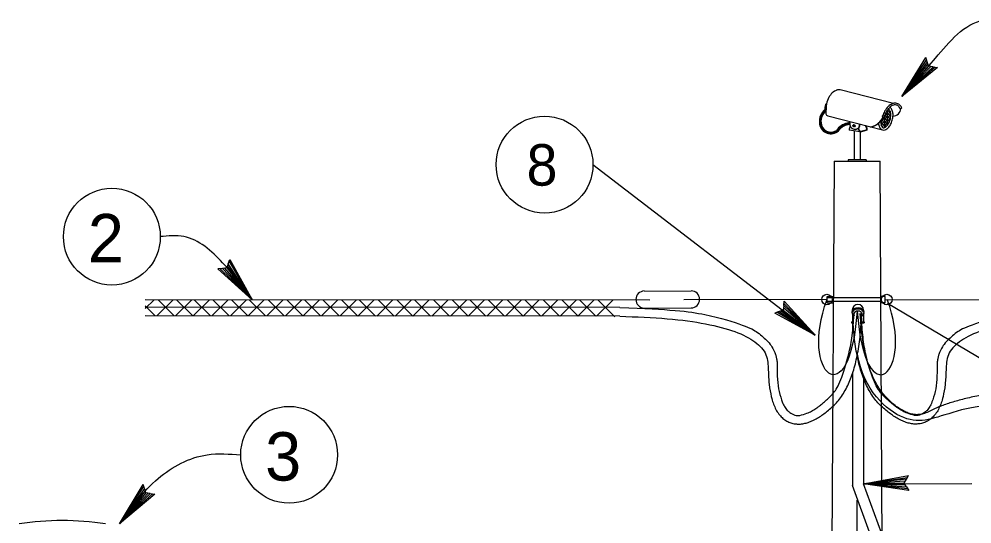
# Model space of a CAD drawing. Extents: x -893 to 867, y -474 to 712.
# Drawn here: x 193.8 to 331.6, y 110.5 to 183.5 of the extents above; entities that cross this region are included whole.
import ezdxf

# ---------------------------------------------------------------- set-up
doc = ezdxf.new("R2010")
doc.units = 0
for name, color, linetype in [('212 Leaders and Dim Lines', 7, 'Continuous'), ('214 Text and Titles', 7, 'Continuous'), ('221 Structural Steel', 7, 'Continuous'), ('226 Not Assigned', 7, 'Continuous'), ('227 Not Assigned', 7, 'Continuous'), ('230 Wood', 7, 'Continuous'), ('254 Not Assigned', 7, 'Continuous')]:
    doc.layers.add(name, color=color, linetype=linetype)

msp = doc.modelspace()

# ---------------------------------------------------------------- linework, layer by layer
at = {"layer": '212 Leaders and Dim Lines'}
for p, q in [((321.47, 172.25), (324.97, 177.91)), ((325.16, 177.29), (324.97, 177.91)), ((321.47, 172.25), (325.07, 177.6)), ((325.16, 177.29), (321.47, 172.25)), ((325.26, 176.98), (321.47, 172.25)), ((325.35, 176.67), (321.47, 172.25)), ((321.47, 172.25), (325.67, 176.62)), ((321.47, 172.25), (325.99, 176.57)), ((326.3, 176.51), (321.47, 172.25)), ((326.62, 176.46), (321.47, 172.25)), ((325.35, 176.67), (325.16, 177.29)), ((325.99, 176.57), (325.35, 176.67)), ((325.99, 176.57), (326.62, 176.46)), ((276.82, 162.42), (308.95, 137.76)), ((223.87, 147.49), (223.23, 147.41)), ((223.55, 147.45), (227.54, 142.88)), ((224.09, 148.09), (223.87, 147.49)), ((223.87, 147.49), (227.54, 142.88)), ((227.54, 142.88), (223.98, 147.79)), ((224.09, 148.09), (224.3, 148.7)), ((227.54, 142.88), (224.09, 148.09)), ((224.2, 148.4), (227.54, 142.88)), ((224.3, 148.7), (227.54, 142.88)), ((223.23, 147.41), (222.59, 147.33)), ((227.54, 142.88), (222.59, 147.33)), ((227.54, 142.88), (222.91, 147.37)), ((223.23, 147.41), (227.54, 142.88)), ((304.4, 142.04), (304.32, 141.4)), ((304.4, 142.04), (304.47, 142.68)), ((308.95, 137.76), (304.4, 142.04)), ((304.43, 142.36), (308.95, 137.76)), ((304.47, 142.68), (308.95, 137.76)), ((303.72, 141.18), (303.11, 140.95)), ((308.95, 137.76), (303.11, 140.95)), ((308.95, 137.76), (303.42, 141.07)), ((304.32, 141.4), (303.72, 141.18)), ((303.72, 141.18), (308.95, 137.76)), ((304.02, 141.29), (308.95, 137.76)), ((304.32, 141.4), (308.95, 137.76)), ((308.95, 137.76), (304.36, 141.72)), ((315.92, 116.29), (322.46, 117.49)), ((315.92, 116.29), (322.3, 117.21)), ((322.13, 116.93), (322.46, 117.49)), ((208.36, 110.49), (211.78, 116.19)), ((208.36, 110.49), (211.88, 115.89)), ((211.98, 115.58), (211.78, 116.19)), ((322.13, 116.93), (315.92, 116.29)), ((321.97, 116.66), (315.92, 116.29)), ((321.8, 116.38), (315.92, 116.29)), ((315.92, 116.29), (331.62, 116.31)), ((322.5, 115.3), (315.92, 116.29)), ((315.92, 116.29), (322.15, 115.84)), ((322.32, 115.57), (315.92, 116.29)), ((315.92, 116.29), (321.98, 116.11)), ((321.8, 116.38), (322.13, 116.93)), ((322.15, 115.84), (321.8, 116.38)), ((322.15, 115.84), (322.5, 115.3)), ((211.98, 115.58), (208.36, 110.49)), ((212.08, 115.28), (208.36, 110.49)), ((212.18, 114.97), (208.36, 110.49)), ((208.36, 110.49), (212.49, 114.92)), ((208.36, 110.49), (212.81, 114.87)), ((213.13, 114.82), (208.36, 110.49)), ((213.45, 114.77), (208.36, 110.49)), ((212.18, 114.97), (211.98, 115.58)), ((212.81, 114.87), (212.18, 114.97)), ((212.81, 114.87), (213.45, 114.77))]:
    msp.add_line(p, q, dxfattribs=at)
for points in [[(321.47, 172.25), (326.36, 177.82), (333.3, 183.3), (336.22, 183.3)], [(227.54, 142.88), (223.27, 148.23), (217.67, 152.01), (214.26, 152.01)], [(208.36, 110.49), (213.96, 117.06), (221.02, 120.47), (225.89, 120.47)]]:
    msp.add_spline(points, degree=3, dxfattribs=at)
at = {"layer": '214 Text and Titles'}
for centre in [(269.82, 162.42), (207.26, 152.01), (232.89, 120.47)]:
    msp.add_circle(centre, 7, dxfattribs=at)
at = {"layer": '221 Structural Steel'}
for p, q in [((311.69, 162.9), (311.37, 106.8)), ((311.69, 162.9), (318.35, 162.9)), ((318.66, 106.8), (318.35, 162.9))]:
    msp.add_line(p, q, dxfattribs=at)
at = {"layer": '226 Not Assigned'}
for p, q in [((320.26, 171.27), (312.55, 173.22)), ((310.36, 170.39), (310.41, 170.43)), ((310.44, 170.3), (310.51, 170.35)), ((319.88, 169.57), (318.45, 168.74)), ((319.88, 169.57), (318.45, 168.74)), ((318.97, 169.47), (318.97, 167.77)), ((318.97, 169.47), (318.97, 167.77)), ((318.97, 169.47), (318.97, 169.47)), ((319.81, 169.03), (318.98, 169.51)), ((319.81, 169.03), (318.98, 169.51)), ((318.98, 169.51), (318.98, 169.51)), ((319.83, 170.01), (318.99, 169.53)), ((319.83, 170.01), (318.99, 169.53)), ((318.99, 169.53), (318.99, 169.53)), ((319.88, 169.46), (319.14, 169.89)), ((319.88, 169.46), (319.14, 169.89)), ((319.14, 169.89), (319.14, 169.89)), ((319.65, 170.38), (319.31, 170.19)), ((319.65, 170.38), (319.31, 170.19)), ((319.31, 170.19), (319.31, 170.19)), ((319.85, 169.95), (319.35, 170.24)), ((319.85, 169.95), (319.35, 170.24)), ((319.35, 170.24), (319.35, 170.24)), ((319.38, 170.28), (319.38, 168.09)), ((319.38, 170.28), (319.38, 168.09)), ((319.38, 170.28), (319.38, 170.28)), ((319.65, 170.38), (319.65, 170.38)), ((319.78, 170.16), (319.78, 168.92)), ((319.78, 170.16), (319.78, 168.92)), ((319.78, 170.16), (319.78, 170.16)), ((319.83, 170.01), (319.83, 170.01)), ((319.85, 169.95), (319.85, 169.95)), ((319.88, 169.57), (319.88, 169.57)), ((309.56, 168.47), (309.56, 168.45)), ((309.68, 168.47), (309.69, 168.47)), ((310.76, 169.45), (316.82, 167.92)), ((313.97, 168.52), (313.59, 168.4)), ((313.62, 168.29), (313.61, 168.29)), ((313.96, 168.4), (313.62, 168.29)), ((313.66, 168.17), (313.63, 168.16)), ((313.97, 168.27), (313.66, 168.17)), ((313.97, 168.64), (313.96, 168.2)), ((314.54, 168.16), (314.47, 168.16)), ((314.68, 168.14), (314.6, 168.14)), ((315.31, 168.3), (315.3, 167.95)), ((315.37, 168.28), (315.37, 167.95)), ((319.24, 167.94), (318.43, 168.41)), ((319.24, 167.94), (318.43, 168.41)), ((318.43, 168.41), (318.43, 168.41)), ((319.82, 169.06), (318.45, 168.27)), ((319.82, 169.06), (318.45, 168.27)), ((318.45, 168.74), (318.45, 168.74)), ((318.45, 168.27), (318.45, 168.27)), ((319.5, 168.26), (318.52, 168.83)), ((319.5, 168.26), (318.52, 168.83)), ((318.52, 168.83), (318.52, 168.83)), ((318.56, 168.88), (318.56, 167.97)), ((318.56, 168.88), (318.56, 167.97)), ((318.56, 168.88), (318.56, 168.88)), ((319.61, 168.47), (318.61, 167.89)), ((319.61, 168.47), (318.61, 167.89)), ((318.62, 169.3), (318.64, 169.27)), ((318.62, 169.3), (318.64, 169.27)), ((318.62, 169.3), (318.62, 169.3)), ((318.62, 169.3), (318.62, 169.3)), ((318.64, 169.27), (318.75, 169.28)), ((318.64, 169.27), (318.75, 169.28)), ((318.64, 169.27), (318.64, 169.27)), ((318.64, 169.27), (318.64, 169.27)), ((318.7, 169.11), (318.7, 169.11)), ((318.74, 169.12), (318.74, 169.12)), ((318.75, 169.28), (318.77, 169.23)), ((318.75, 169.28), (318.77, 169.23)), ((318.75, 169.28), (318.75, 169.28)), ((318.75, 169.28), (318.75, 169.28)), ((318.77, 169.23), (318.77, 169.23)), ((319.68, 168.63), (318.79, 169.15)), ((319.68, 168.63), (318.79, 169.15)), ((318.79, 169.15), (318.79, 169.15)), ((318.79, 169.15), (318.79, 169.15)), ((318.79, 169.15), (318.79, 169.15)), ((318.79, 169.15), (318.79, 169.15)), ((318.84, 169.19), (318.84, 169.19)), ((319.38, 168.09), (319.38, 168.09)), ((319.5, 168.26), (319.5, 168.26)), ((319.61, 168.47), (319.61, 168.47)), ((319.68, 168.63), (319.68, 168.63)), ((319.78, 168.92), (319.78, 168.92)), ((319.81, 169.03), (319.81, 169.03)), ((319.82, 169.06), (319.82, 169.06)), ((319.88, 169.46), (319.88, 169.46)), ((312.12, 167.29), (312.09, 167.25)), ((312.22, 167.22), (312.16, 167.15)), ((315.44, 167.14), (313.85, 167.39)), ((314.64, 167.9), (314.56, 167.9)), ((314.58, 167.28), (314.58, 163.12)), ((314.73, 168.01), (314.65, 168.01)), ((315.46, 167.15), (315.46, 163.12)), ((315.49, 167.15), (316.39, 167.4)), ((315.55, 167.23), (316.32, 167.44)), ((316.82, 167.92), (318.7, 167.44)), ((318.56, 167.97), (318.56, 167.97)), ((318.61, 167.89), (318.61, 167.89)), ((318.97, 167.77), (318.97, 167.77)), ((319.24, 167.94), (319.24, 167.94)), ((316.33, 163.12), (313.71, 163.12)), ((313.71, 163.12), (313.71, 162.9)), ((316.33, 163.12), (316.33, 162.9)), ((319.06, 143.35), (318.51, 143.35)), ((319.06, 142.46), (319.06, 143.35)), ((319.06, 142.46), (318.51, 142.46)), ((319.06, 142.9), (339.74, 142.85)), ((319.39, 142.4), (337.17, 131.85)), ((314.26, 141.11), (314.26, 140.98)), ((314.32, 141.38), (314.32, 141.31)), ((314.34, 140.74), (314.34, 139.7)), ((315.93, 140.75), (315.93, 139.7)), ((315.95, 141.38), (315.95, 141.33)), ((314.22, 139.7), (314.22, 139.57)), ((314.22, 139.7), (314.49, 139.7)), ((314.22, 139.57), (314.48, 139.57)), ((314.35, 139.57), (314.35, 138.44)), ((315.61, 139.7), (316.05, 139.7)), ((315.61, 139.57), (316.05, 139.57)), ((316.05, 139.7), (316.05, 139.57)), ((314.35, 132.24), (314.35, 116.02)), ((315.92, 131.69), (315.92, 116.29)), ((317.01, 108.75), (314.35, 116.02)), ((318.58, 109.03), (315.92, 116.29))]:
    msp.add_line(p, q, dxfattribs=at)
msp.add_lwpolyline([(314.43, 167.92), (314.38, 168.05), (314.47, 168.16), (314.6, 168.14), (314.65, 168.01), (314.56, 167.9)], close=True, dxfattribs=at)
msp.add_lwpolyline([(314.54, 168.16), (314.68, 168.14), (314.73, 168.01), (314.64, 167.9)], dxfattribs=at)
for centre, radius, start, end in [((313.41, 170.8), 2.81, 135.0795, 151.528), ((312.69, 171.52), 1.78, 110.7575, 135.0795), ((312.35, 172.41), 0.834, 74.8663, 110.7575), ((311.49, 170.55), 1.16, 141.8597, 182.48), ((321.73, 170.02), 11.22, 173.8848, 181.3601), ((314.69, 170.11), 4.27, 151.528, 164.8663), ((310.95, 170.94), 0.491, 137.5505, 138.8891), ((320.85, 169.46), 1.91, 110.7575, 135.0795), ((320.85, 169.46), 1.66, 110.7575, 135.0795), ((320.51, 170.35), 0.959, 74.8663, 110.7575), ((320.51, 170.35), 0.71, 74.8663, 110.7575), ((320.51, 170.35), 0.71, 38.975, 74.8663), ((320.51, 170.35), 0.959, 38.975, 74.8663), ((319.77, 169.75), 1.91, 27.6769, 38.975), ((311.78, 168.68), 2.22, 129.4604, 185.753), ((311.78, 168.68), 2.1, 129.4604, 185.753), ((311.78, 168.68), 1.99, 129.4604, 185.753), ((310.35, 170.48), 0.0173, 112.188, 167.1334), ((310.35, 170.48), 0.0173, 167.1334, 222.0788), ((310.44, 170.57), 0.137, 222.0788, 240.9283), ((310.39, 170.37), 0.137, 93.3385, 112.188), ((310.52, 170.71), 0.303, 240.9283, 250.2691), ((310.4, 170.21), 0.303, 83.9977, 93.3385), ((310.6, 170.95), 0.561, 250.2691, 257.1334), ((310.38, 169.95), 0.561, 77.1334, 83.9977), ((310.6, 170.95), 0.561, 257.1334, 260.9756), ((310.38, 169.95), 0.561, 75.0958, 77.1334), ((310.84, 169.77), 0.327, 181.3601, 255.8024), ((316.35, 170.48), 2.56, 332.6512, 336.7605), ((322.85, 168.04), 4.39, 151.528, 161.1295), ((322.85, 168.04), 4.14, 151.528, 161.1295), ((321.58, 168.73), 2.94, 135.0795, 151.528), ((321.58, 168.73), 2.69, 139.832, 151.528), ((321.58, 168.73), 2.69, 135.0795, 139.832), ((319.45, 170.22), 0.263, 38.975, 73.3871), ((318.92, 169.79), 0.935, 14.653, 38.975), ((319.45, 170.22), 0.59, 38.975, 57.7511), ((317.19, 169.64), 2.69, 344.8663, 358.2045), ((318.22, 169.61), 1.66, 358.2045, 14.653), ((318.92, 169.79), 1.26, 14.653, 38.975), ((317.19, 169.64), 3.02, 344.8663, 358.2045), ((318.22, 169.61), 1.99, 358.2045, 14.653), ((320.13, 170.66), 1.23, 273.3873, 353.5645), ((319.77, 169.75), 1.66, 27.6769, 38.975), ((321.3, 170.69), 0.174, 252.0006, 343.3532), ((311.23, 168.54), 1.67, 182.6042, 303.6216), ((311.23, 168.54), 1.55, 182.6042, 303.6216), ((311.23, 168.54), 1.43, 182.6042, 303.6216), ((314.01, 166.08), 2.36, 100.3499, 147.425), ((314.01, 166.08), 2.24, 100.3499, 147.425), ((314.01, 166.08), 2.12, 100.3499, 147.425), ((314.4, 168.2), 0.433, 179.6563, 187.4436), ((314.54, 168.22), 0.573, 187.4436, 211.472), ((316.35, 170.48), 2.69, 288.226, 333.3719), ((316.35, 170.48), 2.73, 289.9223, 319.3468), ((320.07, 168.62), 1.99, 185.127, 194.653), ((319.37, 168.43), 1.26, 194.653, 218.975), ((320.07, 168.62), 1.66, 176.9962, 194.653), ((316.35, 170.48), 2.73, 319.3468, 329.8025), ((319.37, 168.43), 0.935, 194.653, 218.975), ((318.71, 169.23), 0.114, 320.3601, 136.2453), ((318.71, 169.23), 0.114, 320.3601, 136.2453), ((316.35, 170.48), 2.73, 329.8025, 332.7143), ((318.67, 169.34), 0.23, 279.3217, 320.7744), ((318.67, 169.34), 0.23, 279.3217, 320.7744), ((318.7, 169.24), 0.123, 285.3489, 316.7479), ((318.7, 169.24), 0.123, 285.3489, 316.7479), ((316.35, 170.48), 2.81, 332.6844, 336.7605), ((318.1, 169.15), 1.66, 315.0795, 331.528), ((318.1, 169.15), 1.99, 315.0795, 331.528), ((317.19, 169.64), 2.69, 331.528, 344.8663), ((317.19, 169.64), 3.02, 331.528, 344.8663), ((315.19, 167.36), 1.34, 151.5678, 178.4616), ((314.65, 168.29), 0.702, 211.472, 231.6456), ((314.75, 168.42), 0.871, 231.6456, 249.7411), ((314.75, 168.42), 0.871, 249.7411, 267.8366), ((314.74, 168.25), 0.702, 267.8366, 288.0102), ((314.82, 168.42), 0.871, 264.0813, 267.8366), ((314.81, 168.25), 0.702, 267.8366, 288.0102), ((314.79, 168.13), 0.573, 288.0102, 312.0386), ((314.85, 168.12), 0.573, 288.0102, 312.0386), ((314.88, 168.02), 0.433, 312.0386, 339.7411), ((314, 167.07), 1.34, 7.9441, 26.4653), ((314.94, 168.02), 0.433, 312.0386, 339.7411), ((314.06, 167.11), 1.34, 9.974, 27.3158), ((314.88, 168.02), 0.433, 339.7411, 350.0392), ((315.46, 167.28), 0.131, 187.9441, 285.2408), ((314.94, 168.02), 0.433, 339.7411, 350.0392), ((315.51, 167.36), 0.131, 189.974, 285.2408), ((315.09, 167.36), 1.34, 10.1204, 31.8472), ((316.28, 167.57), 0.131, 285.2408, 10.1204), ((315.15, 167.39), 1.34, 6.3561, 29.0696), ((316.36, 167.52), 0.131, 285.2408, 6.3561), ((316.98, 168.55), 0.654, 255.8024, 288.226), ((317.05, 168.53), 0.654, 255.8024, 289.9223), ((318.85, 168.01), 0.59, 218.975, 254.8663), ((318.85, 168.01), 0.263, 218.975, 254.8663), ((318.85, 168.01), 0.59, 254.8663, 290.7575), ((318.85, 168.01), 0.263, 254.8663, 290.7575), ((318.61, 168.64), 0.935, 290.7575, 315.0795), ((318.61, 168.64), 1.26, 290.7575, 315.0795), ((315.13, 141.38), 0.815, 0, 180)]:
    msp.add_arc(centre, radius, start, end, dxfattribs=at)
for centre, major_axis, ratio, start_param, end_param in [((315.14, 141.01), (-0.873, -0.014), 0.712832, 2.198425, 7.138126), ((315.14, 141.1), (-0.873, -0.014), 0.712832, 3.097514, 6.239106), ((315.13, 140.9), (-0.536, -0.008), 0.654505, 3.097514, 6.239106)]:
    msp.add_ellipse(centre, major_axis=major_axis, ratio=ratio, start_param=start_param, end_param=end_param, dxfattribs=at)
for points in [[(315.66, 140.61), (315.67, 140.63), (315.69, 140.64), (315.85, 140.75), (315.92, 140.89), (315.92, 141.15), (315.84, 141.28), (315.55, 141.48), (315.34, 141.54), (314.91, 141.54), (314.71, 141.47), (314.42, 141.26), (314.35, 141.12), (314.35, 140.99)], [(314.35, 140.99), (314.35, 140.86), (314.43, 140.73), (314.58, 140.63), (314.58, 140.63), (314.58, 140.63)]]:
    msp.add_open_spline(points, degree=3, dxfattribs=at)
at = {"layer": '227 Not Assigned'}
for p, q in [((284.28, 144.14), (291, 144.17)), ((310.66, 143.35), (311.59, 143.35)), ((310.66, 142.46), (310.66, 143.35)), ((285.03, 142.84), (212.05, 142.89)), ((212.05, 141.6), (213.35, 142.89)), ((212.05, 142), (213.5, 140.55)), ((213.78, 140.56), (216.11, 142.89)), ((213.93, 142.89), (216.26, 140.55)), ((216.47, 140.55), (218.81, 142.89)), ((216.62, 142.89), (218.96, 140.55)), ((219.02, 140.55), (221.36, 142.89)), ((219.18, 142.89), (221.52, 140.55)), ((221.71, 140.55), (224.05, 142.89)), ((221.87, 142.89), (224.21, 140.55)), ((224.41, 140.55), (226.74, 142.88)), ((224.57, 142.89), (226.91, 140.55)), ((226.96, 140.55), (229.29, 142.88)), ((227.13, 142.88), (229.47, 140.54)), ((229.68, 140.54), (232.01, 142.88)), ((229.85, 142.88), (232.19, 140.54)), ((232.37, 140.54), (234.71, 142.88)), ((232.55, 142.88), (234.89, 140.54)), ((234.92, 140.54), (237.26, 142.88)), ((235.1, 142.88), (237.44, 140.54)), ((237.59, 140.54), (239.93, 142.87)), ((237.78, 142.88), (240.12, 140.54)), ((240.28, 140.54), (242.62, 142.87)), ((240.47, 142.87), (242.81, 140.53)), ((242.84, 140.53), (245.17, 142.87)), ((243.03, 142.87), (245.37, 140.53)), ((245.55, 140.53), (247.88, 142.87)), ((245.74, 142.87), (248.08, 140.53)), ((248.24, 140.53), (250.57, 142.87)), ((248.44, 142.87), (250.78, 140.53)), ((250.79, 140.53), (253.13, 142.86)), ((251, 142.87), (253.33, 140.53)), ((253.54, 140.53), (255.87, 142.86)), ((253.74, 142.86), (256.08, 140.52)), ((256.23, 140.52), (258.56, 142.86)), ((256.44, 142.86), (258.78, 140.52)), ((258.78, 140.52), (261.12, 142.86)), ((259, 142.86), (261.34, 140.52)), ((261.47, 140.52), (263.81, 142.86)), ((261.69, 142.86), (264.03, 140.52)), ((264.17, 140.52), (266.5, 142.85)), ((264.39, 142.85), (266.73, 140.52)), ((266.72, 140.52), (269.05, 142.85)), ((266.95, 142.85), (269.28, 140.51)), ((269.4, 140.51), (271.74, 142.85)), ((269.64, 142.85), (271.97, 140.51)), ((272.1, 140.51), (274.43, 142.85)), ((272.33, 142.85), (274.67, 140.51)), ((274.65, 140.51), (276.98, 142.85)), ((274.89, 142.85), (277.23, 140.51)), ((277.34, 140.51), (279.67, 142.84)), ((277.58, 142.84), (280, 140.43)), ((310.66, 142.9), (289.98, 142.85)), ((318.59, 143.16), (310.66, 143.16)), ((318.6, 142.64), (310.66, 142.64)), ((310.66, 142.46), (311.59, 142.46)), ((280.72, 141.75), (212.05, 141.81)), ((280.7, 140.51), (212.05, 140.56)), ((284.16, 141.67), (291.01, 141.71))]:
    msp.add_line(p, q, dxfattribs=at)
for centre in [(310.65, 142.91), (319.31, 142.91)]:
    msp.add_circle(centre, 0.762, dxfattribs=at)
for centre, start, end in [((284.25, 142.92), 90.1671, 270.1671), ((291.01, 142.94), 270.1671, 90.1671)]:
    msp.add_arc(centre, 1.23, start, end, dxfattribs=at)
for points, degree in [([(315.01, 141.25), (313.96, 125.79), (306.63, 132.22), (310.66, 142.9)], 3), ([(315.03, 141.25), (316.08, 125.79), (323.41, 132.22), (319.38, 142.9)], 3), ([(280.7, 140.51), (302.16, 139.99), (302.16, 126.78), (307.56, 123.88), (315.36, 130.98), (315.66, 140.89)], 2), ([(280.72, 141.75), (287.94, 141.53), (293.39, 140.9), (299.1, 139.04), (300.61, 138.27), (302.26, 136.72), (302.7, 136.13), (303.15, 135.15), (303.27, 134.81), (303.38, 134.28), (303.41, 134.1), (303.45, 133.75), (303.46, 133.52), (303.46, 131.27), (303.68, 129.62), (304.26, 127.91), (304.48, 127.47), (304.96, 126.82), (305.18, 126.63), (306.06, 126.15), (306.63, 126.1), (307.89, 126.5), (308.36, 126.72), (309.15, 127.23), (309.42, 127.42), (309.99, 127.86), (310.32, 128.14), (311.67, 129.38), (312.59, 130.88), (313.93, 135.11), (314.36, 137.81), (314.59, 140.9)], 3), ([(349.34, 140.51), (327.88, 139.99), (327.88, 126.78), (322.48, 123.88), (314.68, 130.98), (314.38, 140.89)], 2), ([(349.31, 141.65), (342.1, 141.53), (336.65, 140.9), (330.94, 139.04), (329.43, 138.27), (327.78, 136.72), (327.34, 136.13), (326.88, 135.15), (326.77, 134.81), (326.66, 134.28), (326.63, 134.1), (326.59, 133.75), (326.58, 133.52), (326.58, 131.27), (326.35, 129.62), (325.78, 127.91), (325.55, 127.47), (325.08, 126.82), (324.86, 126.63), (323.97, 126.15), (323.41, 126.1), (322.15, 126.5), (321.68, 126.72), (320.89, 127.23), (320.62, 127.42), (320.05, 127.86), (319.72, 128.14), (318.37, 129.38), (317.45, 130.88), (316.1, 135.11), (315.68, 137.81), (315.45, 140.9)], 3), ([(347.1, 124.71), (338, 130.04), (328.03, 128.14), (322.63, 125.24), (315.8, 132.34), (315.66, 140.89)], 2), ([(346.95, 123.35), (337.84, 128.68), (327.88, 126.78), (322.48, 123.88), (315.97, 129.8), (315.07, 135.02)], 3)]:
    msp.add_open_spline(points, degree=degree, dxfattribs=at)
at = {"layer": '230 Wood'}
msp.add_line((312.62, 162.9), (317.42, 162.9), dxfattribs=at)
at = {"layer": '254 Not Assigned'}
msp.add_line((315.02, 105.69), (315.02, 113.89), dxfattribs=at)
msp.add_arc((200.08, 71.68), 39.29, 80.8522, 99.1478, dxfattribs=at)

# ---------------------------------------------------------------- texts
at = {"layer": '214 Text and Titles'}
for s, height, p in [('8', 6, (267.22, 159.38)), ('2', 7, (203.79, 148.28)), ('3', 7, (229.42, 116.74))]:
    msp.add_text(s, height=height, dxfattribs=at).set_placement(p)

doc.saveas('drawing.dxf')
